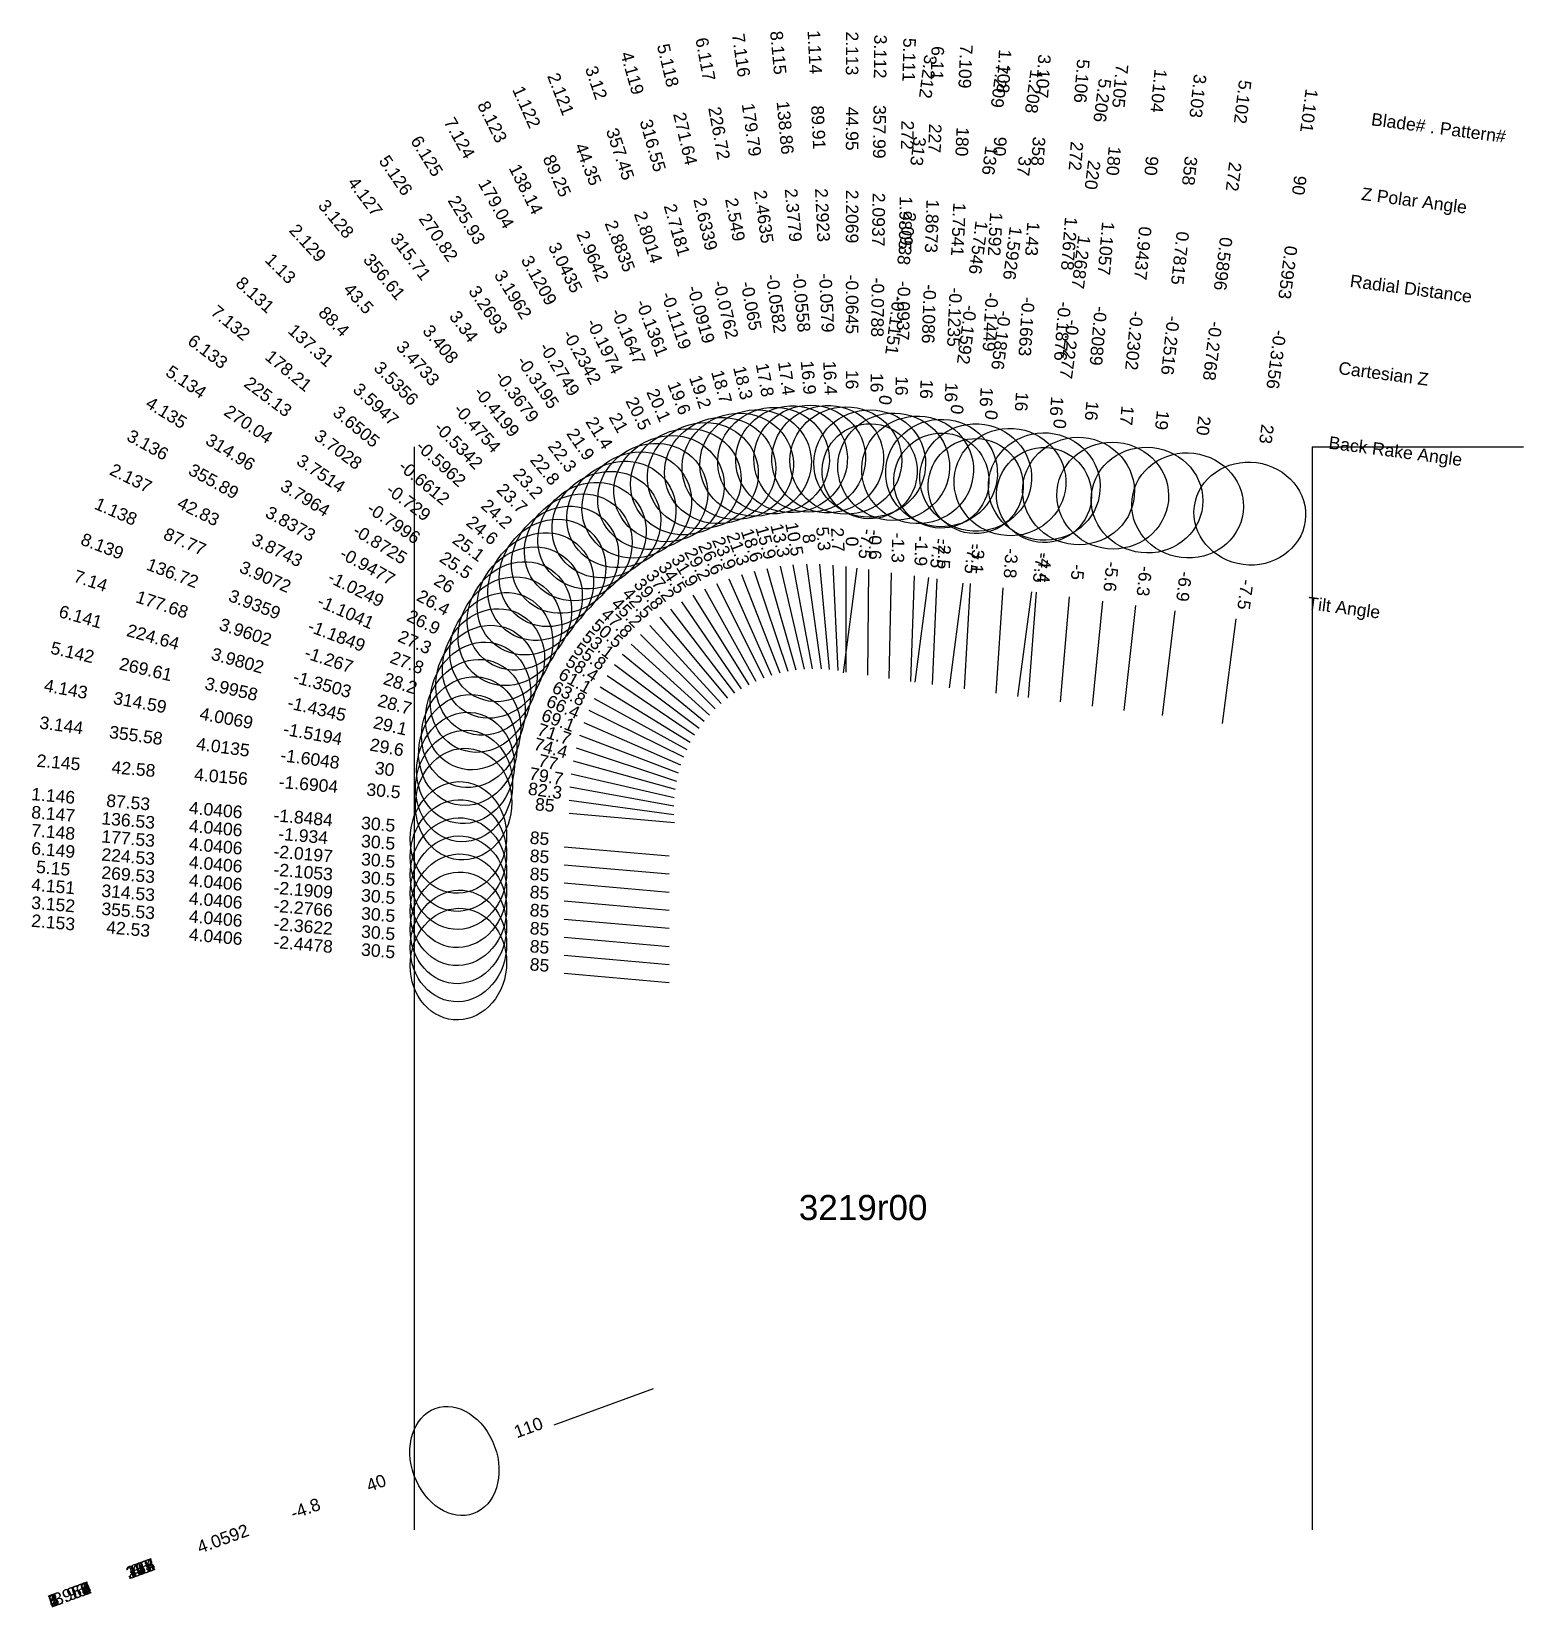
# Model space of a CAD drawing. Header units: inches. Extents: x -6.06 to 1, y -5.49 to 1.97.
import ezdxf
from ezdxf.enums import TextEntityAlignment as Align

# ---------------------------------------------------------------- set-up
doc = ezdxf.new("R2010")
doc.units = ezdxf.units.IN
doc.header["$MEASUREMENT"] = 0
for name, color, linetype, true_color in [('Blade_1', 30, 'Continuous', 0xff7f00), ('Blade_2', 7, 'Continuous', 0xcccc00), ('Blade_3', 7, 'Continuous', 0x00cc00), ('Blade_4', 7, 'Continuous', 0x00cccc), ('Blade_5', 7, 'Continuous', 0x0066cc), ('Blade_6', 190, 'Continuous', 0x7f00ff), ('Blade_7', 7, 'Continuous', 0xcc00cc), ('Blade_8', 7, 'Continuous', 0xcc0000)]:
    doc.layers.add(name, color=color, linetype=linetype, true_color=true_color)
doc.styles.get("Standard").update_dxf_attribs({"font": 'arial.ttf'})

msp = doc.modelspace()

# ---------------------------------------------------------------- linework, layer by layer
for p, q in [((-4.25, 0), (-4.25, -5.1262)), ((0, 0), (0, -5.1262)), ((0, 0), (1, 0))]:
    msp.add_line(p, q)
at = {"layer": 'Blade_1'}
for p, q in [((-2.2687, -0.5593), (-2.2451, -1.0588)), ((-2.7608, -0.6237), (-2.5583, -1.0808)), ((-1.653, -0.6441), (-1.7182, -1.1399)), ((-1.6192, -0.6462), (-1.6462, -1.1454)), ((-0.9927, -0.7298), (-1.0415, -1.2274)), ((-0.3608, -0.8133), (-0.4261, -1.309)), ((-3.1794, -0.8879), (-2.8246, -1.2402)), ((-3.4472, -1.3051), (-2.989, -1.5053)), ((-3.5405, -1.8922), (-3.0424, -1.9357)), ((-3.5875, -4.6283), (-3.1176, -4.4573))]:
    msp.add_line(p, q, dxfattribs=at)
for centre, major_axis, ratio in [((-2.2923, -0.0579), (0.2642, 0.0125), 0.959067), ((-2.9642, -0.1647), (0.2418, 0.1072), 0.939214), ((-1.592, -0.1449), (0.2641, -0.0143), 0.961262), ((-1.5926, -0.1856), (0.2231, -0.0294), 1), ((-0.9437, -0.2302), (0.2632, -0.0258), 0.956305), ((-0.2953, -0.3156), (0.2622, -0.0345), 0.920505), ((-3.5356, -0.5342), (0.1864, 0.1877), 0.915663), ((-3.9072, -1.1041), (0.1059, 0.2424), 0.888377), ((-4.0406, -1.8484), (0.0231, 0.2635), 0.861629), ((-4.0592, -4.8), (-0.0905, 0.2485), 0.766045)]:
    msp.add_ellipse(centre, major_axis=major_axis, ratio=ratio, dxfattribs=at)
at = {"layer": 'Blade_2'}
for p, q in [((-2.2069, -0.5665), (-2.2069, -1.0665)), ((-2.7012, -0.6038), (-2.5195, -1.0697)), ((-3.1342, -0.8455), (-2.7964, -1.2142)), ((-3.4239, -1.2465), (-2.9753, -1.4673)), ((-3.5155, -1.7342), (-3.0174, -1.7777)), ((-3.5405, -2.4916), (-3.0424, -2.5351)), ((-3.5875, -4.6283), (-3.1176, -4.4573))]:
    msp.add_line(p, q, dxfattribs=at)
for centre, major_axis, ratio in [((-2.2069, -0.0645), (0.2645, 0), 0.961262), ((-2.8835, -0.1361), (0.2464, 0.0961), 0.941882), ((-3.4733, -0.4754), (0.195, 0.1787), 0.918791), ((-3.8743, -1.0249), (0.1168, 0.2373), 0.891955), ((-4.0156, -1.6904), (0.0231, 0.2635), 0.861629), ((-4.0406, -2.4478), (0.0231, 0.2635), 0.861629), ((-4.0592, -4.8), (-0.0905, 0.2485), 0.766045)]:
    msp.add_ellipse(centre, major_axis=major_axis, ratio=ratio, dxfattribs=at)
at = {"layer": 'Blade_3'}
for p, q in [((-2.6413, -0.5877), (-2.4818, -1.0616)), ((-2.1542, -0.5736), (-2.2195, -1.0693)), ((-2.099, -0.5808), (-2.1042, -1.0807)), ((-1.4633, -0.6672), (-1.4964, -1.1661)), ((-3.0867, -0.8056), (-2.7666, -1.1897)), ((-0.8366, -0.7506), (-0.8915, -1.2475)), ((-3.3978, -1.1903), (-2.9601, -1.432)), ((-3.516, -1.6721), (-3.0205, -1.7391)), ((-3.5405, -2.406), (-3.0424, -2.4495)), ((-3.5875, -4.6283), (-3.1176, -4.4573))]:
    msp.add_line(p, q, dxfattribs=at)
for centre, major_axis, ratio in [((-2.8014, -0.1119), (0.2507, 0.0844), 0.944548), ((-2.0937, -0.0788), (0.2645, -0.0028), 0.961262), ((-2.0938, -0.1151), (0.2231, -0.0294), 1), ((-1.43, -0.1663), (0.2639, -0.0175), 0.961262), ((-0.7815, -0.2516), (0.2629, -0.029), 0.945519), ((-3.408, -0.4199), (0.2032, 0.1693), 0.921863), ((-3.8373, -0.9477), (0.1278, 0.2316), 0.895557), ((-4.0135, -1.6048), (0.0354, 0.2621), 0.865589), ((-4.0406, -2.3622), (0.0231, 0.2635), 0.861629), ((-4.0592, -4.8), (-0.0905, 0.2485), 0.766045)]:
    msp.add_ellipse(centre, major_axis=major_axis, ratio=ratio, dxfattribs=at)
at = {"layer": 'Blade_4'}
for p, q in [((-2.5806, -0.5747), (-2.4436, -1.0556)), ((-3.0365, -0.7678), (-2.7342, -1.166)), ((-3.3688, -1.1355), (-2.943, -1.3975)), ((-3.513, -1.6092), (-3.0211, -1.6986)), ((-3.5405, -2.3204), (-3.0424, -2.3639)), ((-3.5875, -4.6283), (-3.1176, -4.4573))]:
    msp.add_line(p, q, dxfattribs=at)
for centre, major_axis, ratio in [((-2.7181, -0.0919), (0.2544, 0.0725), 0.947098), ((-3.34, -0.3679), (0.2107, 0.1599), 0.924945), ((-3.7964, -0.8725), (0.1386, 0.2253), 0.899023), ((-4.0069, -1.5194), (0.0473, 0.2602), 0.869581), ((-4.0406, -2.2766), (0.0231, 0.2635), 0.861629), ((-4.0592, -4.8), (-0.0905, 0.2485), 0.766045)]:
    msp.add_ellipse(centre, major_axis=major_axis, ratio=ratio, dxfattribs=at)
at = {"layer": 'Blade_5'}
for p, q in [((-2.5184, -0.5647), (-2.4034, -1.0513)), ((-1.9919, -0.5956), (-2.0032, -1.0954)), ((-2.985, -0.7332), (-2.7018, -1.1453)), ((-1.329, -0.6863), (-1.3943, -1.182)), ((-1.3063, -0.6881), (-1.3447, -1.1866)), ((-0.6499, -0.7752), (-0.71, -1.2715)), ((-3.3362, -1.0818), (-2.9227, -1.3628)), ((-3.5067, -1.5474), (-3.0195, -1.6599)), ((-3.5405, -2.2347), (-3.0424, -2.2782)), ((-3.5875, -4.6283), (-3.1176, -4.4573))]:
    msp.add_line(p, q, dxfattribs=at)
for centre, major_axis, ratio in [((-2.6339, -0.0762), (0.2574, 0.0608), 0.94959), ((-1.9805, -0.0937), (0.2644, -0.006), 0.961262), ((-1.2678, -0.1876), (0.2637, -0.0203), 0.961262), ((-1.2687, -0.2277), (0.2231, -0.0294), 1), ((-3.2693, -0.3195), (0.218, 0.1498), 0.927901), ((-0.5896, -0.2768), (0.2626, -0.0318), 0.939693), ((-3.7514, -0.7996), (0.1487, 0.2188), 0.902435), ((-3.9958, -1.4345), (0.0595, 0.2577), 0.873433), ((-4.0406, -2.1909), (0.0231, 0.2635), 0.861629), ((-4.0592, -4.8), (-0.0905, 0.2485), 0.766045)]:
    msp.add_ellipse(centre, major_axis=major_axis, ratio=ratio, dxfattribs=at)
at = {"layer": 'Blade_6'}
for p, q in [((-2.4575, -0.5586), (-2.3664, -1.0502)), ((-1.8839, -0.6103), (-1.9005, -1.11)), ((-2.9309, -0.7011), (-2.6667, -1.1256)), ((-3.3014, -1.0304), (-2.9015, -1.3306)), ((-3.4967, -1.4853), (-3.0151, -1.6198)), ((-3.5405, -2.1491), (-3.0424, -2.1926)), ((-3.5875, -4.6283), (-3.1176, -4.4573))]:
    msp.add_line(p, q, dxfattribs=at)
for centre, major_axis, ratio in [((-2.549, -0.065), (0.2601, 0.0482), 0.952076), ((-1.8673, -0.1086), (0.2644, -0.0088), 0.961262), ((-3.1962, -0.2749), (0.2246, 0.1398), 0.930801), ((-3.7028, -0.729), (0.1588, 0.2115), 0.905865), ((-3.9802, -1.3503), (0.0711, 0.2548), 0.87723), ((-4.0406, -2.1053), (0.0231, 0.2635), 0.861629), ((-4.0592, -4.8), (-0.0905, 0.2485), 0.766045)]:
    msp.add_ellipse(centre, major_axis=major_axis, ratio=ratio, dxfattribs=at)
at = {"layer": 'Blade_7'}
for p, q in [((-2.3936, -0.5553), (-2.3241, -1.0504)), ((-1.815, -0.6177), (-1.8802, -1.1135)), ((-1.776, -0.625), (-1.7978, -1.1245)), ((-2.876, -0.6724), (-2.6321, -1.1089)), ((-1.1495, -0.709), (-1.193, -1.2071)), ((-3.2632, -0.9805), (-2.8773, -1.2986)), ((-3.4836, -1.4246), (-3.0089, -1.5816)), ((-3.5405, -2.0635), (-3.0424, -2.107)), ((-3.5875, -4.6283), (-3.1176, -4.4573))]:
    msp.add_line(p, q, dxfattribs=at)
for centre, major_axis, ratio in [((-2.4635, -0.0582), (0.2619, 0.0368), 0.954449), ((-1.7541, -0.1235), (0.2642, -0.0115), 0.961262), ((-1.7546, -0.1592), (0.2231, -0.0294), 1), ((-3.1209, -0.2342), (0.2309, 0.129), 0.933705), ((-1.1057, -0.2089), (0.2635, -0.0231), 0.961262), ((-3.6505, -0.6612), (0.1682, 0.2041), 0.909163), ((-3.9602, -1.267), (0.0831, 0.2511), 0.881056), ((-4.0406, -2.0197), (0.0231, 0.2635), 0.861629), ((-4.0592, -4.8), (-0.0905, 0.2485), 0.766045)]:
    msp.add_ellipse(centre, major_axis=major_axis, ratio=ratio, dxfattribs=at)
at = {"layer": 'Blade_8'}
for p, q in [((-2.3315, -0.5557), (-2.2854, -1.0535)), ((-2.8187, -0.6463), (-2.5949, -1.0933)), ((-3.2228, -0.9334), (-2.8524, -1.2693)), ((-3.4669, -1.364), (-2.9998, -1.5424)), ((-3.5405, -1.9778), (-3.0424, -2.0213)), ((-3.5875, -4.6283), (-3.1176, -4.4573))]:
    msp.add_line(p, q, dxfattribs=at)
for centre, major_axis, ratio in [((-2.3779, -0.0558), (0.2634, 0.0244), 0.956763), ((-3.0435, -0.1974), (0.2365, 0.1184), 0.936489), ((-3.5947, -0.5962), (0.1777, 0.1959), 0.912406), ((-3.9359, -1.1849), (0.0944, 0.2471), 0.884744), ((-4.0406, -1.934), (0.0231, 0.2635), 0.861629), ((-4.0592, -4.8), (-0.0905, 0.2485), 0.766045)]:
    msp.add_ellipse(centre, major_axis=major_axis, ratio=ratio, dxfattribs=at)

# ---------------------------------------------------------------- texts
for s, height, p in [('Blade# . Pattern#', 0.059375, (0.2804, 1.5522)), ('Z Polar Angle', 0.059375, (0.2339, 1.199)), ('Radial Distance', 0.059375, (0.1797, 0.787)), ('Cartesian Z', 0.059375, (0.1254, 0.3749)), ('Back Rake Angle', 0.059375, (0.0789, 0.0217)), ('Tilt Angle', 0.05937, (-0.0211, -0.7383))]:
    msp.add_text(s, height=height, rotation=352.5).set_placement(p, align=Align.MIDDLE_LEFT)
msp.add_text('3219r00', height=0.11875).set_placement((-2.125, -3.6), align=Align.MIDDLE_CENTER)
at = {"layer": 'Blade_1'}
for s, height, rotation, p in [('1.114', 0.05937, 272.7, (-2.3831, 1.867)), ('1.108', 0.05937, 266.9, (-1.4878, 1.7793)), ('1.208', 0.05937, 262.5, (-1.3462, 1.6858)), ('1.104', 0.05937, 264.4, (-0.7557, 1.6876)), ('1.122', 0.05937, 293.9, (-3.7449, 1.5971)), ('1.101', 0.05937, 262.5, (-0.0438, 1.5949)), ('89.91', 0.05937, 272.7, (-2.3663, 1.5111)), ('90', 0.05937, 266.9, (-1.5071, 1.4236)), ('89.25', 0.05937, 293.9, (-3.6006, 1.2714)), ('37', 0.05937, 262.5, (-1.3927, 1.3326)), ('90', 0.05937, 264.4, (-0.7904, 1.3331)), ('90', 0.05937, 262.5, (-0.0903, 1.2417)), ('2.2923', 0.05937, 272.7, (-2.3467, 1.0959)), ('1.592', 0.05937, 266.9, (-1.5295, 1.0085)), ('2.9642', 0.05937, 293.9, (-3.4322, 0.8914)), ('1.5926', 0.05937, 262.5, (-1.447, 0.9205)), ('0.9437', 0.05937, 264.4, (-0.831, 0.9194)), ('1.13', 0.05937, 315.19999, (-4.903, 0.8236)), ('0.2953', 0.05937, 262.5, (-0.1445, 0.8296)), ('-0.0579', 0.05937, 272.7, (-2.3271, 0.6808)), ('-0.1449', 0.05937, 266.9, (-1.552, 0.5935)), ('88.4', 0.05937, 315.19999, (-4.6502, 0.5726)), ('-0.1647', 0.05937, 293.9, (-3.2638, 0.5114)), ('-0.1856', 0.05937, 262.5, (-1.5012, 0.5084)), ('-0.2302', 0.05937, 264.4, (-0.8715, 0.5058)), ('-0.3156', 0.05937, 262.5, (-0.1988, 0.4176)), ('3.5356', 0.05937, 315.19999, (-4.3553, 0.2797)), ('16.4', 0.05937, 272.7, (-2.3104, 0.3249)), ('20.1', 0.05937, 293.9, (-3.1195, 0.1857)), ('16', 0.05937, 266.9, (-1.5713, 0.2378)), ('0', 0.0594, 262.5, (-1.5477, 0.1552)), ('17', 0.05937, 264.4, (-0.9063, 0.1512)), ('-0.5342', 0.05937, 315.19999, (-4.0603, -0.0131)), ('23', 0.05937, 262.5, (-0.2453, 0.0644)), ('23.7', 0.05937, 315.19999, (-3.8076, -0.2642)), ('1.138', 0.05937, 336.39999, (-5.673, -0.3326)), ('87.77', 0.05937, 336.39999, (-5.3466, -0.4753)), ('23.9', 0.05937, 293.9, (-2.8089, -0.5151)), ('2.7', 0.05937, 272.7, (-2.2743, -0.4407)), ('-7.5', 0.05937, 262.5, (-1.6375, -0.5264)), ('-3.1', 0.05937, 266.9, (-1.6127, -0.5276)), ('3.9072', 0.05937, 336.39999, (-4.9657, -0.6416)), ('-5.6', 0.05937, 264.4, (-0.9811, -0.6116)), ('-7.5', 0.05937, 262.5, (-0.3453, -0.6956)), ('-1.1041', 0.05937, 336.39999, (-4.5849, -0.808)), ('45.2', 0.05937, 315.19999, (-3.2637, -0.8043)), ('27.3', 0.05937, 336.39999, (-4.2584, -0.9507)), ('66.4', 0.05937, 336.39999, (-3.556, -1.2575)), ('1.146', 0.05937, 354.99999, (-5.9603, -1.6805)), ('87.53', 0.05937, 354.99999, (-5.6054, -1.7115)), ('4.0406', 0.05937, 354.99999, (-5.1913, -1.7477)), ('-1.8484', 0.05937, 354.99999, (-4.7773, -1.784)), ('30.5', 0.05937, 354.99999, (-4.4224, -1.815)), ('85', 0.05937, 354.99999, (-3.6588, -1.8818)), ('110', 0.05937, 19.99998, (-3.6991, -4.6689)), ('40', 0.05937, 19.99998, (-4.4193, -4.9311)), ('-4.8', 0.05937, 19.99998, (-4.7541, -5.0529)), ('4.0592', 0.05937, 19.99998, (-5.1447, -5.1951)), ('85', 0.05937, 19.99998, (-5.5352, -5.3372)), ('1.954', 0.05937, 19.99998, (-5.87, -5.4591))]:
    msp.add_text(s, height=height, rotation=rotation, dxfattribs=at).set_placement(p, align=Align.CENTER)
at = {"layer": 'Blade_2'}
for s, height, rotation, p in [('2.113', 0.05937, 270, (-2.2069, 1.8625)), ('2.121', 0.05937, 291.3, (-3.5835, 1.6593)), ('44.95', 0.05937, 270, (-2.2069, 1.5063)), ('44.35', 0.05937, 291.3, (-3.4541, 1.3274)), ('2.2069', 0.05937, 270, (-2.2069, 1.0906)), ('2.129', 0.05937, 312.49999, (-4.7752, 0.9453)), ('2.8835', 0.05937, 291.3, (-3.3031, 0.9401)), ('43.5', 0.05937, 312.49999, (-4.5345, 0.6827)), ('-0.0645', 0.05937, 270, (-2.2069, 0.675)), ('-0.1361', 0.05937, 291.3, (-3.1521, 0.5529)), ('3.4733', 0.05937, 312.49999, (-4.2537, 0.3762)), ('19.6', 0.05937, 291.3, (-3.0227, 0.221)), ('16', 0.05937, 270, (-2.2069, 0.3187)), ('-0.4754', 0.05937, 312.49999, (-3.9729, 0.0698)), ('2.137', 0.05937, 333.79999, (-5.6033, -0.1741)), ('23.2', 0.05937, 312.49999, (-3.7322, -0.1928)), ('42.83', 0.05937, 333.79999, (-5.2837, -0.3314)), ('3.8743', 0.05937, 333.79999, (-4.9108, -0.5149)), ('21.3', 0.05937, 291.3, (-2.7443, -0.4932)), ('0', 0.0594, 270, (-2.2069, -0.4477)), ('-1.0249', 0.05937, 333.79999, (-4.5378, -0.6984)), ('42.5', 0.05937, 312.49999, (-3.2144, -0.758)), ('26.9', 0.05937, 333.79999, (-4.2182, -0.8557)), ('63.8', 0.05937, 333.79999, (-3.5304, -1.1941)), ('2.145', 0.05937, 354.99999, (-5.9353, -1.5225)), ('42.58', 0.05937, 354.99999, (-5.5804, -1.5535)), ('4.0156', 0.05937, 354.99999, (-5.1663, -1.5897)), ('-1.6904', 0.05937, 354.99999, (-4.7523, -1.626)), ('30.5', 0.05937, 354.99999, (-4.3974, -1.657)), ('85', 0.05937, 354.99999, (-3.6338, -1.7238)), ('2.153', 0.05937, 354.99999, (-5.9603, -2.2799)), ('42.53', 0.05937, 354.99999, (-5.6054, -2.3109)), ('4.0406', 0.05937, 354.99999, (-5.1913, -2.3471)), ('-2.4478', 0.05937, 354.99999, (-4.7773, -2.3834)), ('30.5', 0.05937, 354.99999, (-4.4224, -2.4144)), ('85', 0.05937, 354.99999, (-3.6588, -2.4812)), ('110', 0.05937, 19.99998, (-3.6991, -4.6689)), ('40', 0.05937, 19.99998, (-4.4193, -4.9311)), ('-4.8', 0.05937, 19.99998, (-4.7541, -5.0529)), ('4.0592', 0.05937, 19.99998, (-5.1447, -5.1951)), ('40', 0.05937, 19.99998, (-5.5352, -5.3372)), ('2.961', 0.05937, 19.99998, (-5.87, -5.4591))]:
    msp.add_text(s, height=height, rotation=rotation, dxfattribs=at).set_placement(p, align=Align.CENTER)
at = {"layer": 'Blade_3'}
for s, height, rotation, p in [('3.112', 0.05937, 269.4, (-2.0735, 1.8481)), ('3.12', 0.05937, 288.6, (-3.416, 1.7144)), ('3.212', 0.05937, 262.5, (-1.8475, 1.7563)), ('3.107', 0.05937, 266.2, (-1.3023, 1.7565)), ('3.103', 0.05937, 263.7, (-0.57, 1.6638)), ('357.99', 0.05937, 269.4, (-2.0773, 1.4919)), ('357.45', 0.05937, 288.6, (-3.3024, 1.3768)), ('313', 0.05937, 262.5, (-1.894, 1.4031)), ('358', 0.05937, 266.2, (-1.3259, 1.401)), ('358', 0.05937, 263.7, (-0.6091, 1.3097)), ('2.0937', 0.05937, 269.4, (-2.0816, 1.0763)), ('3.128', 0.05937, 309.79999, (-4.6415, 1.0606)), ('2.8014', 0.05937, 288.6, (-3.1698, 0.9829)), ('2.0938', 0.05937, 262.5, (-1.9482, 0.991)), ('1.43', 0.05937, 266.2, (-1.3534, 0.9863)), ('0.7815', 0.05937, 263.7, (-0.6547, 0.8965)), ('356.61', 0.05937, 309.79999, (-4.4135, 0.7869)), ('-0.0788', 0.05937, 269.4, (-2.086, 0.6607)), ('-0.1119', 0.05937, 288.6, (-3.0373, 0.589)), ('-0.1151', 0.05937, 262.5, (-2.0025, 0.5789)), ('-0.1663', 0.05937, 266.2, (-1.381, 0.5716)), ('-0.2516', 0.05937, 263.7, (-0.7004, 0.4834)), ('3.408', 0.05937, 309.79999, (-4.1474, 0.4676)), ('19.2', 0.05937, 288.6, (-2.9236, 0.2513)), ('16', 0.05937, 269.4, (-2.0897, 0.3044)), ('-0.4199', 0.05937, 309.79999, (-3.8814, 0.1482)), ('0', 0.0594, 262.5, (-2.049, 0.2257)), ('16', 0.05937, 266.2, (-1.4046, 0.2161)), ('19', 0.05937, 263.7, (-0.7394, 0.1293)), ('3.136', 0.05937, 331.09999, (-5.5243, -0.0164)), ('22.8', 0.05937, 309.79999, (-3.6533, -0.1255)), ('355.89', 0.05937, 331.09999, (-5.2124, -0.1886)), ('3.8373', 0.05937, 331.09999, (-4.8486, -0.3895)), ('18.6', 0.05937, 288.6, (-2.6792, -0.4751)), ('-7.5', 0.05937, 262.5, (-2.1387, -0.4559)), ('-0.6', 0.05937, 269.4, (-2.0977, -0.462)), ('-0.9477', 0.05937, 331.09999, (-4.4847, -0.5903)), ('-3.8', 0.05937, 266.2, (-1.4554, -0.5487)), ('-6.3', 0.05937, 263.7, (-0.8236, -0.6325)), ('39.8', 0.05937, 309.79999, (-3.1627, -0.7143)), ('26.4', 0.05937, 331.09999, (-4.1728, -0.7625)), ('61.1', 0.05937, 331.09999, (-3.5018, -1.1329)), ('3.144', 0.05937, 352.29999, (-5.9231, -1.3466)), ('355.58', 0.05937, 352.29999, (-5.5701, -1.3943)), ('4.0135', 0.05937, 352.29999, (-5.1582, -1.45)), ('-1.6048', 0.05937, 352.29999, (-4.7463, -1.5057)), ('30', 0.05937, 352.29999, (-4.3933, -1.5535)), ('82.3', 0.05937, 352.29999, (-3.6337, -1.6562)), ('3.152', 0.05937, 354.99999, (-5.9603, -2.1943)), ('355.53', 0.05937, 354.99999, (-5.6054, -2.2253)), ('4.0406', 0.05937, 354.99999, (-5.1913, -2.2615)), ('-2.3622', 0.05937, 354.99999, (-4.7773, -2.2978)), ('30.5', 0.05937, 354.99999, (-4.4224, -2.3288)), ('85', 0.05937, 354.99999, (-3.6588, -2.3956)), ('110', 0.05937, 19.99998, (-3.6991, -4.6689)), ('40', 0.05937, 19.99998, (-4.4193, -4.9311)), ('-4.8', 0.05937, 19.99998, (-4.7541, -5.0529)), ('4.0592', 0.05937, 19.99998, (-5.1447, -5.1951)), ('353', 0.05937, 19.99998, (-5.5352, -5.3372)), ('3.96', 0.05937, 19.99998, (-5.87, -5.4591))]:
    msp.add_text(s, height=height, rotation=rotation, dxfattribs=at).set_placement(p, align=Align.CENTER)
at = {"layer": 'Blade_4'}
for s, rotation, p in [('4.119', 285.9, (-3.246, 1.7614)), ('316.55', 285.9, (-3.1484, 1.4188)), ('4.127', 307.19999, (-4.5051, 1.167)), ('2.7181', 285.9, (-3.0346, 1.019)), ('315.71', 307.19999, (-4.2897, 0.8832)), ('-0.0919', 285.9, (-2.9207, 0.6193)), ('3.34', 307.19999, (-4.0384, 0.5522)), ('-0.3679', 307.19999, (-3.7871, 0.2211)), ('18.7', 285.9, (-2.8231, 0.2767)), ('4.135', 328.39999, (-5.4377, 0.1372)), ('314.96', 328.39999, (-5.1343, -0.0495)), ('22.3', 307.19999, (-3.5717, -0.0626)), ('3.7964', 328.39999, (-4.7803, -0.2672)), ('-0.8725', 328.39999, (-4.4263, -0.485)), ('15.9', 285.9, (-2.6131, -0.4605)), ('37.2', 307.19999, (-3.1083, -0.6732)), ('26', 328.39999, (-4.1228, -0.6717)), ('58.4', 328.39999, (-3.47, -1.0733)), ('4.143', 349.69999, (-5.9029, -1.1749)), ('314.59', 349.69999, (-5.5523, -1.2386)), ('4.0069', 349.69999, (-5.1434, -1.3129)), ('-1.5194', 349.69999, (-4.7345, -1.3872)), ('29.6', 349.69999, (-4.384, -1.4509)), ('79.7', 349.69999, (-3.6298, -1.5879)), ('4.151', 354.99999, (-5.9603, -2.1087)), ('314.53', 354.99999, (-5.6054, -2.1397)), ('4.0406', 354.99999, (-5.1913, -2.1759)), ('-2.2766', 354.99999, (-4.7773, -2.2122)), ('30.5', 354.99999, (-4.4224, -2.2432)), ('85', 354.99999, (-3.6588, -2.31)), ('110', 19.99998, (-3.6991, -4.6689)), ('40', 19.99998, (-4.4193, -4.9311)), ('-4.8', 19.99998, (-4.7541, -5.0529)), ('4.0592', 19.99998, (-5.1447, -5.1951)), ('312', 19.99998, (-5.5352, -5.3372)), ('4.959', 19.99998, (-5.87, -5.4591))]:
    msp.add_text(s, height=0.05937, rotation=rotation, dxfattribs=at).set_placement(p, align=Align.CENTER)
at = {"layer": 'Blade_5'}
for s, height, rotation, p in [('5.118', 0.05937, 283.3, (-3.0772, 1.7991)), ('5.111', 0.05937, 268.7, (-1.9368, 1.8328)), ('5.106', 0.05937, 265.6, (-1.12, 1.7337)), ('5.206', 0.05937, 262.5, (-1.0223, 1.6436)), ('5.102', 0.05937, 263.1, (-0.3581, 1.6362)), ('271.64', 0.05937, 283.3, (-2.9953, 1.4524)), ('272', 0.05937, 268.7, (-1.9449, 1.4766)), ('272', 0.05937, 265.6, (-1.1473, 1.3785)), ('5.126', 0.05937, 304.5, (-4.3608, 1.2686)), ('220', 0.05937, 262.5, (-1.0688, 1.2904)), ('272', 0.05937, 263.1, (-0.4009, 1.2826)), ('2.6339', 0.05937, 283.3, (-2.8996, 1.0479)), ('1.9805', 0.05937, 268.7, (-1.9543, 1.0611)), ('270.82', 0.05937, 304.5, (-4.159, 0.975)), ('1.2678', 0.05937, 265.6, (-1.1792, 0.9641)), ('1.2687', 0.05937, 262.5, (-1.123, 0.8784)), ('0.5896', 0.05937, 263.1, (-0.4508, 0.87)), ('3.2693', 0.05937, 304.5, (-3.9236, 0.6325)), ('-0.0762', 0.05937, 283.3, (-2.804, 0.6435)), ('-0.0937', 0.05937, 268.7, (-1.9637, 0.6456)), ('-0.1876', 0.05937, 265.6, (-1.2111, 0.5497)), ('-0.2277', 0.05937, 262.5, (-1.1773, 0.4663)), ('-0.2768', 0.05937, 263.1, (-0.5008, 0.4573)), ('5.134', 0.05937, 325.79999, (-5.3452, 0.2835)), ('-0.3195', 0.05937, 304.5, (-3.6882, 0.2899)), ('18.3', 0.05937, 283.3, (-2.7221, 0.2968)), ('16', 0.05937, 268.7, (-1.9718, 0.2895)), ('16', 0.05937, 265.6, (-1.2384, 0.1945)), ('270.04', 0.05937, 325.79999, (-5.0505, 0.0833)), ('21.9', 0.05937, 304.5, (-3.4864, -0.0037)), ('0', 0.0594, 262.5, (-1.2238, 0.1131)), ('20', 0.05937, 263.1, (-0.5436, 0.1037)), ('3.7514', 0.05937, 325.79999, (-4.7068, -0.1503)), ('-0.7996', 0.05937, 325.79999, (-4.363, -0.3839)), ('13.3', 0.05937, 283.3, (-2.5457, -0.4492)), ('-1.3', 0.05937, 268.7, (-1.9892, -0.4769)), ('25.5', 0.05937, 325.79999, (-4.0684, -0.5842)), ('-7.5', 0.05937, 262.5, (-1.3135, -0.5685)), ('-4.4', 0.05937, 265.6, (-1.2972, -0.5697)), ('34.5', 0.05937, 304.5, (-3.0522, -0.6353)), ('-6.9', 0.05937, 263.1, (-0.6356, -0.6573)), ('5.142', 0.05937, 346.99999, (-5.8734, -1.001)), ('55.8', 0.05937, 325.79999, (-3.4344, -1.015)), ('269.61', 0.05937, 346.99999, (-5.5263, -1.0812)), ('3.9958', 0.05937, 346.99999, (-5.1213, -1.1747)), ('-1.4345', 0.05937, 346.99999, (-4.7164, -1.2682)), ('29.1', 0.05937, 346.99999, (-4.3692, -1.3483)), ('77', 0.05937, 346.99999, (-3.6224, -1.5207)), ('5.15', 0.05937, 354.99999, (-5.9603, -2.023)), ('269.53', 0.05937, 354.99999, (-5.6054, -2.054)), ('4.0406', 0.05937, 354.99999, (-5.1913, -2.0902)), ('-2.1909', 0.05937, 354.99999, (-4.7773, -2.1265)), ('30.5', 0.05937, 354.99999, (-4.4224, -2.1575)), ('85', 0.05937, 354.99999, (-3.6588, -2.2243)), ('110', 0.05937, 19.99998, (-3.6991, -4.6689)), ('40', 0.05937, 19.99998, (-4.4193, -4.9311)), ('-4.8', 0.05937, 19.99998, (-4.7541, -5.0529)), ('4.0592', 0.05937, 19.99998, (-5.1447, -5.1951)), ('267', 0.05937, 19.99998, (-5.5352, -5.3372)), ('5.958', 0.05937, 19.99998, (-5.87, -5.4591))]:
    msp.add_text(s, height=height, rotation=rotation, dxfattribs=at).set_placement(p, align=Align.CENTER)
at = {"layer": 'Blade_6'}
for s, rotation, p in [('6.117', 280.5, (-2.9002, 1.8297)), ('6.11', 268.1, (-1.8034, 1.8173)), ('226.72', 280.5, (-2.8353, 1.4794)), ('227', 268.1, (-1.8152, 1.4613)), ('6.125', 301.89999, (-4.2145, 1.3611)), ('225.93', 301.89999, (-4.0263, 1.0586)), ('2.549', 280.5, (-2.7595, 1.0708)), ('1.8673', 268.1, (-1.829, 1.0459)), ('3.1962', 301.89999, (-3.8066, 0.7058)), ('-0.065', 280.5, (-2.6838, 0.6621)), ('-0.1086', 268.1, (-1.8428, 0.6305)), ('6.133', 323.09999, (-5.2438, 0.428)), ('-0.2749', 301.89999, (-3.587, 0.3529)), ('17.8', 280.5, (-2.6188, 0.3118)), ('225.13', 323.09999, (-4.9589, 0.2141)), ('16', 268.1, (-1.8546, 0.2744)), ('3.7028', 323.09999, (-4.6265, -0.0354)), ('21.4', 301.89999, (-3.3987, 0.0505)), ('-0.729', 323.09999, (-4.2942, -0.285)), ('10.5', 280.5, (-2.4792, -0.4418)), ('25.1', 323.09999, (-4.0093, -0.4989)), ('-1.9', 268.1, (-1.88, -0.4916)), ('31.9', 301.89999, (-2.9937, -0.6003)), ('6.141', 344.39999, (-5.8362, -0.8321)), ('224.64', 344.39999, (-5.4931, -0.9279)), ('53.1', 323.09999, (-3.3963, -0.9591)), ('3.9802', 344.39999, (-5.0928, -1.0397)), ('-1.3503', 344.39999, (-4.6925, -1.1514)), ('28.7', 344.39999, (-4.3493, -1.2472)), ('74.4', 344.39999, (-3.6111, -1.4534)), ('6.149', 354.99999, (-5.9603, -1.9374)), ('224.53', 354.99999, (-5.6054, -1.9684)), ('4.0406', 354.99999, (-5.1913, -2.0046)), ('-2.1053', 354.99999, (-4.7773, -2.0409)), ('30.5', 354.99999, (-4.4224, -2.0719)), ('85', 354.99999, (-3.6588, -2.1387)), ('110', 19.99998, (-3.6991, -4.6689)), ('40', 19.99998, (-4.4193, -4.9311)), ('-4.8', 19.99998, (-4.7541, -5.0529)), ('4.0592', 19.99998, (-5.1447, -5.1951)), ('222', 19.99998, (-5.5352, -5.3372)), ('6.957', 19.99998, (-5.87, -5.4591))]:
    msp.add_text(s, height=0.05937, rotation=rotation, dxfattribs=at).set_placement(p, align=Align.CENTER)
at = {"layer": 'Blade_7'}
for s, height, rotation, p in [('7.116', 0.05937, 278, (-2.7317, 1.85)), ('7.109', 0.05937, 267.5, (-1.6701, 1.8017)), ('7.209', 0.05937, 262.5, (-1.5082, 1.7122)), ('7.105', 0.05937, 265, (-0.9378, 1.7108)), ('179.79', 0.05937, 278, (-2.6821, 1.4973)), ('7.124', 0.05937, 299.2, (-4.061, 1.4479)), ('180', 0.05937, 267.5, (-1.6856, 1.4458)), ('136', 0.05937, 262.5, (-1.5547, 1.359)), ('180', 0.05937, 265, (-0.9688, 1.3559)), ('179.04', 0.05937, 299.2, (-3.8872, 1.1369)), ('2.4635', 0.05937, 278, (-2.6243, 1.0857)), ('1.7541', 0.05937, 267.5, (-1.7037, 1.0305)), ('1.7546', 0.05937, 262.5, (-1.609, 0.9469)), ('1.1057', 0.05937, 265, (-1.005, 0.9418)), ('3.1209', 0.05937, 299.2, (-3.6844, 0.7741)), ('-0.0582', 0.05937, 278, (-2.5664, 0.6741)), ('-0.1235', 0.05937, 267.5, (-1.7218, 0.6153)), ('7.132', 0.05937, 320.49999, (-5.1374, 0.5645)), ('-0.1592', 0.05937, 262.5, (-1.6632, 0.5348)), ('-0.2089', 0.05937, 265, (-1.0413, 0.5278)), ('-0.2342', 0.05937, 299.2, (-3.4817, 0.4113)), ('178.21', 0.05937, 320.49999, (-4.8625, 0.3379)), ('17.4', 0.05937, 278, (-2.5168, 0.3213)), ('16', 0.05937, 267.5, (-1.7374, 0.2594)), ('3.6505', 0.05937, 320.49999, (-4.5418, 0.0735)), ('21', 0.05937, 299.2, (-3.3079, 0.1003)), ('0', 0.0594, 262.5, (-1.7097, 0.1816)), ('16', 0.05937, 265, (-1.0723, 0.1729)), ('-0.6612', 0.05937, 320.49999, (-4.2211, -0.1908)), ('24.6', 0.05937, 320.49999, (-3.9462, -0.4174)), ('8', 0.0594, 278, (-2.4102, -0.4377)), ('-7.5', 0.05937, 262.5, (-1.7995, -0.5)), ('-2.5', 0.05937, 267.5, (-1.7708, -0.5064)), ('29.2', 0.05937, 299.2, (-2.9339, -0.5687)), ('7.14', 0.05937, 341.69999, (-5.7898, -0.6619)), ('-5', 0.05937, 265, (-1.1391, -0.5907)), ('177.68', 0.05937, 341.69999, (-5.4515, -0.7738)), ('3.9602', 0.05937, 341.69999, (-5.0569, -0.9043)), ('50.5', 0.05937, 320.49999, (-3.3548, -0.905)), ('-1.267', 0.05937, 341.69999, (-4.6623, -1.0348)), ('28.2', 0.05937, 341.69999, (-4.3241, -1.1467)), ('71.7', 0.05937, 341.69999, (-3.5963, -1.3873)), ('7.148', 0.05937, 354.99999, (-5.9603, -1.8518)), ('177.53', 0.05937, 354.99999, (-5.6054, -1.8828)), ('4.0406', 0.05937, 354.99999, (-5.1913, -1.919)), ('-2.0197', 0.05937, 354.99999, (-4.7773, -1.9553)), ('30.5', 0.05937, 354.99999, (-4.4224, -1.9863)), ('85', 0.05937, 354.99999, (-3.6588, -2.0531)), ('110', 0.05937, 19.99998, (-3.6991, -4.6689)), ('40', 0.05937, 19.99998, (-4.4193, -4.9311)), ('-4.8', 0.05937, 19.99998, (-4.7541, -5.0529)), ('4.0592', 0.05937, 19.99998, (-5.1447, -5.1951)), ('175', 0.05937, 19.99998, (-5.5352, -5.3372)), ('7.956', 0.05937, 19.99998, (-5.87, -5.4591))]:
    msp.add_text(s, height=height, rotation=rotation, dxfattribs=at).set_placement(p, align=Align.CENTER)
at = {"layer": 'Blade_8'}
for s, rotation, p in [('8.115', 275.3, (-2.5559, 1.863)), ('8.123', 296.6, (-3.9063, 1.5256)), ('138.86', 275.3, (-2.523, 1.5082)), ('138.14', 296.6, (-3.7468, 1.2071)), ('2.3779', 275.3, (-2.4846, 1.0944)), ('3.0435', 296.6, (-3.5607, 0.8355)), ('8.131', 317.79999, (-5.0222, 0.6982)), ('-0.0558', 275.3, (-2.4462, 0.6805)), ('-0.1974', 296.6, (-3.3746, 0.4638)), ('137.31', 317.79999, (-4.7583, 0.4589)), ('16.9', 275.3, (-2.4133, 0.3258)), ('3.5947', 317.79999, (-4.4504, 0.1797)), ('20.5', 296.6, (-3.2151, 0.1453)), ('-0.5962', 317.79999, (-4.1425, -0.0995)), ('24.2', 317.79999, (-3.8786, -0.3388)), ('8.139', 339.09999, (-5.7361, -0.4975)), ('5.3', 275.3, (-2.3425, -0.4374)), ('26.6', 296.6, (-2.8719, -0.5401)), ('136.72', 339.09999, (-5.4033, -0.6246)), ('3.9359', 339.09999, (-5.015, -0.7728)), ('47.8', 317.79999, (-3.3108, -0.8536)), ('-1.1849', 339.09999, (-4.6268, -0.9211)), ('27.8', 339.09999, (-4.2939, -1.0482)), ('69.1', 339.09999, (-3.5779, -1.3216)), ('8.147', 354.99999, (-5.9603, -1.7661)), ('136.53', 354.99999, (-5.6054, -1.7971)), ('4.0406', 354.99999, (-5.1913, -1.8333)), ('-1.934', 354.99999, (-4.7773, -1.8696)), ('30.5', 354.99999, (-4.4224, -1.9006)), ('85', 354.99999, (-3.6588, -1.9674)), ('110', 19.99998, (-3.6991, -4.6689)), ('40', 19.99998, (-4.4193, -4.9311)), ('-4.8', 19.99998, (-4.7541, -5.0529)), ('4.0592', 19.99998, (-5.1447, -5.1951)), ('134', 19.99998, (-5.5352, -5.3372)), ('8.955', 19.99998, (-5.87, -5.4591))]:
    msp.add_text(s, height=0.05937, rotation=rotation, dxfattribs=at).set_placement(p, align=Align.CENTER)

doc.saveas('drawing.dxf')
